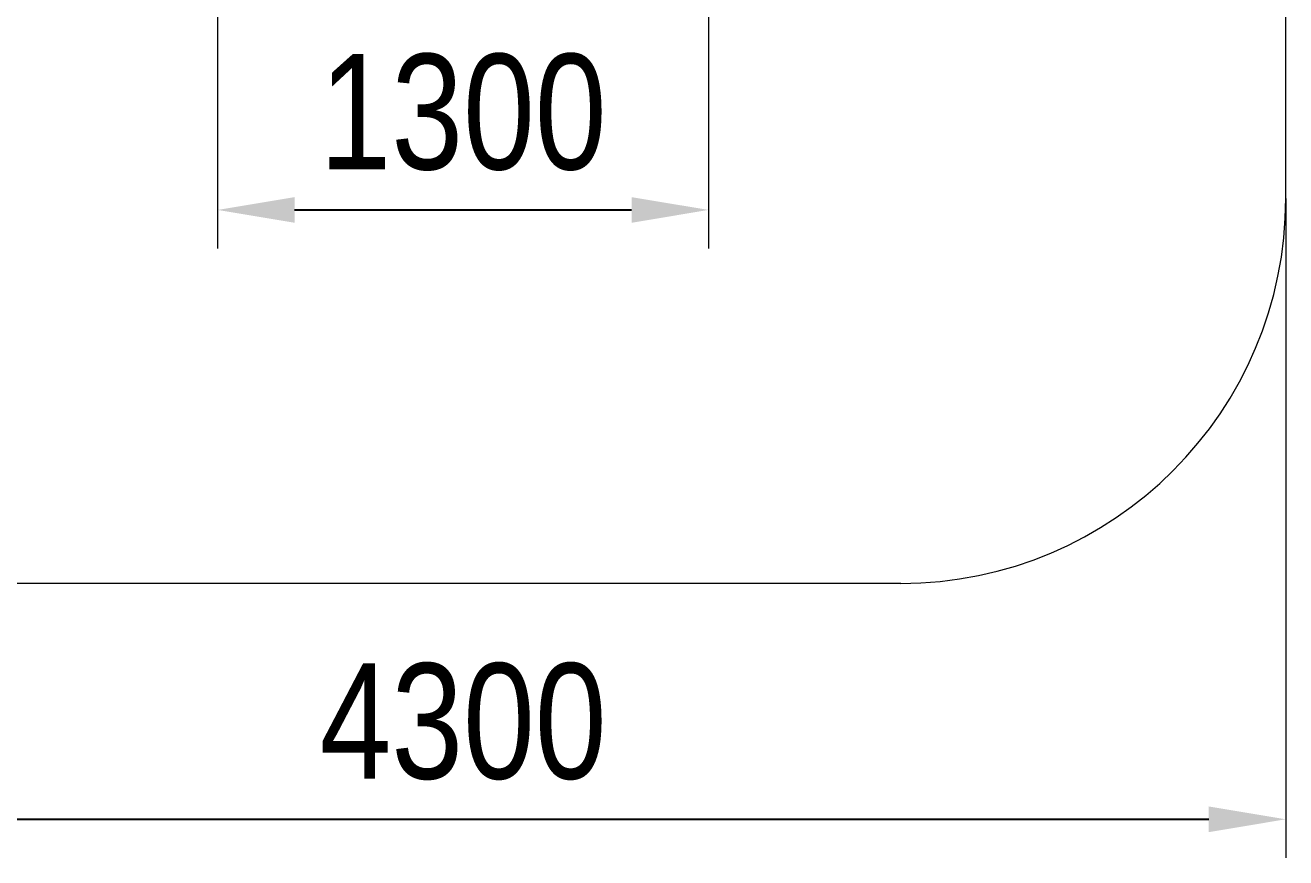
# Model space of a CAD drawing. Header units: millimetres. Extents: x -2930 to 2137, y -2830 to 2158.
# Drawn here: x -1138 to 2137, y -2830 to -667 of the extents above; entities that cross this region are included whole.
import ezdxf

# ---------------------------------------------------------------- set-up
doc = ezdxf.new("R2010")
doc.units = ezdxf.units.MM
for name, color, linetype in [('DIKOM_ЗОНА', 80, 'Continuous'), ('DIKOM_РАЗМЕР_ЗОНА', 7, 'Continuous'), ('DIKOM_РАЗМЕР_ОБЪЕКТА', 7, 'Continuous')]:
    doc.layers.add(name, color=color, linetype=linetype)
doc.styles.add('style1', font='arial.ttf', dxfattribs={"width": 0.8})
doc.dimstyles.new('1-50', dxfattribs={"dimtxt": 300, "dimasz": 200, "dimexe": 100, "dimexo": 0, "dimgap": 100, "dimtad": 1, "dimdec": 0, "dimtxsty": 'style1', "dimcen": 0, "dimclrd": 7, "dimclre": 7, "dimadec": 1, "dimazin": 2, "dimtfac": 1, "dimtdec": 0, "dimtmove": 0, "dimatfit": 3, "dimfxl": 0, "dimlwd": 25, "dimlwe": 18, "dimarcsym": 0})

# ---------------------------------------------------------------- blocks, each defined once
blk = doc.blocks.new('*D0')
at = {"layer": 'Defpoints', "color": 0, "transparency": 16777216}
for p in [(-638.2, -617.1), (637.1, -617.1), (637.1, -1146.9)]:
    blk.add_point(p, dxfattribs=at)
at = {"layer": 'DIKOM_РАЗМЕР_ОБЪЕКТА', "color": 7, "lineweight": 18, "transparency": 16777216}
for p, q in [((-638.2, -617.1), (-638.2, -1246.9)), ((637.1, -617.1), (637.1, -1246.9))]:
    blk.add_line(p, q, dxfattribs=at)
at = {"layer": 'DIKOM_РАЗМЕР_ОБЪЕКТА', "color": 7, "lineweight": 25, "transparency": 16777216}
blk.add_line((-438.2, -1146.9), (437.1, -1146.9), dxfattribs=at)
at = {"layer": 'DIKOM_РАЗМЕР_ОБЪЕКТА', "color": 7, "transparency": 16777216}
for points in [[(-438.2, -1113.6), (-438.2, -1180.3), (-638.2, -1146.9)], [(437.1, -1113.6), (437.1, -1180.3), (637.1, -1146.9)]]:
    blk.add_solid(points, dxfattribs=at)
at = {"layer": 'DIKOM_РАЗМЕР_ОБЪЕКТА', "color": 0, "transparency": 16777216, "insert": (-0.5, -893.7), "char_height": 300, "attachment_point": 5, "style": 'style1'}
blk.add_mtext('1300', dxfattribs=at)
blk = doc.blocks.new('*D2')
at = {"layer": 'Defpoints', "color": 0, "transparency": 16777216}
for p in [(1137.1, 2158.1), (-2479.7, -2117.1), (1137.1, -2117.1)]:
    blk.add_point(p, dxfattribs=at)
at = {"layer": 'DIKOM_РАЗМЕР_ЗОНА', "color": 7, "lineweight": 18, "transparency": 16777216}
for p, q in [((1137.1, 2158.1), (-2579.7, 2158.1)), ((1137.1, -2117.1), (-2579.7, -2117.1))]:
    blk.add_line(p, q, dxfattribs=at)
at = {"layer": 'DIKOM_РАЗМЕР_ЗОНА', "color": 7, "lineweight": 25, "transparency": 16777216}
blk.add_line((-2479.7, 1958.1), (-2479.7, -1917.1), dxfattribs=at)
at = {"layer": 'DIKOM_РАЗМЕР_ЗОНА', "color": 7, "transparency": 16777216}
for points in [[(-2513.1, 1958.1), (-2446.4, 1958.1), (-2479.7, 2158.1)], [(-2513.1, -1917.1), (-2446.4, -1917.1), (-2479.7, -2117.1)]]:
    blk.add_solid(points, dxfattribs=at)
at = {"layer": 'DIKOM_РАЗМЕР_ЗОНА', "color": 0, "transparency": 16777216, "insert": (-2733, 20.5), "char_height": 300, "attachment_point": 5, "rotation": 90, "style": 'style1'}
blk.add_mtext('4300', dxfattribs=at)
blk = doc.blocks.new('*D3')
at = {"layer": 'Defpoints', "color": 0, "transparency": 16777216}
for p in [(-2138.2, -1117.1), (2137.1, -1117.1), (2137.1, -2729.9)]:
    blk.add_point(p, dxfattribs=at)
at = {"layer": 'DIKOM_РАЗМЕР_ЗОНА', "color": 7, "lineweight": 18, "transparency": 16777216}
for p, q in [((-2138.2, -1117.1), (-2138.2, -2829.9)), ((2137.1, -1117.1), (2137.1, -2829.9))]:
    blk.add_line(p, q, dxfattribs=at)
at = {"layer": 'DIKOM_РАЗМЕР_ЗОНА', "color": 7, "lineweight": 25, "transparency": 16777216}
blk.add_line((-1938.2, -2729.9), (1937.1, -2729.9), dxfattribs=at)
at = {"layer": 'DIKOM_РАЗМЕР_ЗОНА', "color": 7, "transparency": 16777216}
for points in [[(-1938.2, -2696.6), (-1938.2, -2763.3), (-2138.2, -2729.9)], [(1937.1, -2696.6), (1937.1, -2763.3), (2137.1, -2729.9)]]:
    blk.add_solid(points, dxfattribs=at)
at = {"layer": 'DIKOM_РАЗМЕР_ЗОНА', "color": 0, "transparency": 16777216, "insert": (-0.5, -2476.7), "char_height": 300, "attachment_point": 5, "style": 'style1'}
blk.add_mtext('4300', dxfattribs=at)

msp = doc.modelspace()

# ---------------------------------------------------------------- linework, layer by layer
at = {"layer": 'DIKOM_ЗОНА', "color": 3, "lineweight": 15}
for p, q in [((2137.1, -1117.1), (2137.1, 1158.1)), ((1137.1, -2117.1), (-1138.2, -2117.1))]:
    msp.add_line(p, q, dxfattribs=at)
msp.add_arc((1137.1, -1117.1), 1000, 270, 0, dxfattribs=at)

# ---------------------------------------------------------------- dimensions: what is measured, and where the dimension line sits
at = {"layer": 'DIKOM_РАЗМЕР_ЗОНА'}
dim = msp.add_linear_dim(base=(-2479.7, -2117.1), p1=(1137.1, 2158.1), p2=(1137.1, -2117.1), angle=90, text='4300', dimstyle='1-50', dxfattribs=at)
dim.commit()
dim.dimension.update_dxf_attribs({"geometry": '*D2', "text_midpoint": (-2479.7, 20.5), "dimtype": 160})
dim = msp.add_linear_dim(base=(2137.1, -2729.9), p1=(-2138.2, -1117.1), p2=(2137.1, -1117.1), text='4300', dimstyle='1-50', dxfattribs=at)
dim.commit()
dim.dimension.update_dxf_attribs({"geometry": '*D3', "text_midpoint": (-0.5, -2729.9), "dimtype": 160})
at = {"layer": 'DIKOM_РАЗМЕР_ОБЪЕКТА'}
dim = msp.add_linear_dim(base=(637.1, -1146.9), p1=(-638.2, -617.1), p2=(637.1, -617.1), text='1300', dimstyle='1-50', dxfattribs=at)
dim.commit()
dim.dimension.update_dxf_attribs({"geometry": '*D0', "text_midpoint": (-0.5, -1146.9), "dimtype": 160})

doc.saveas('drawing.dxf')
